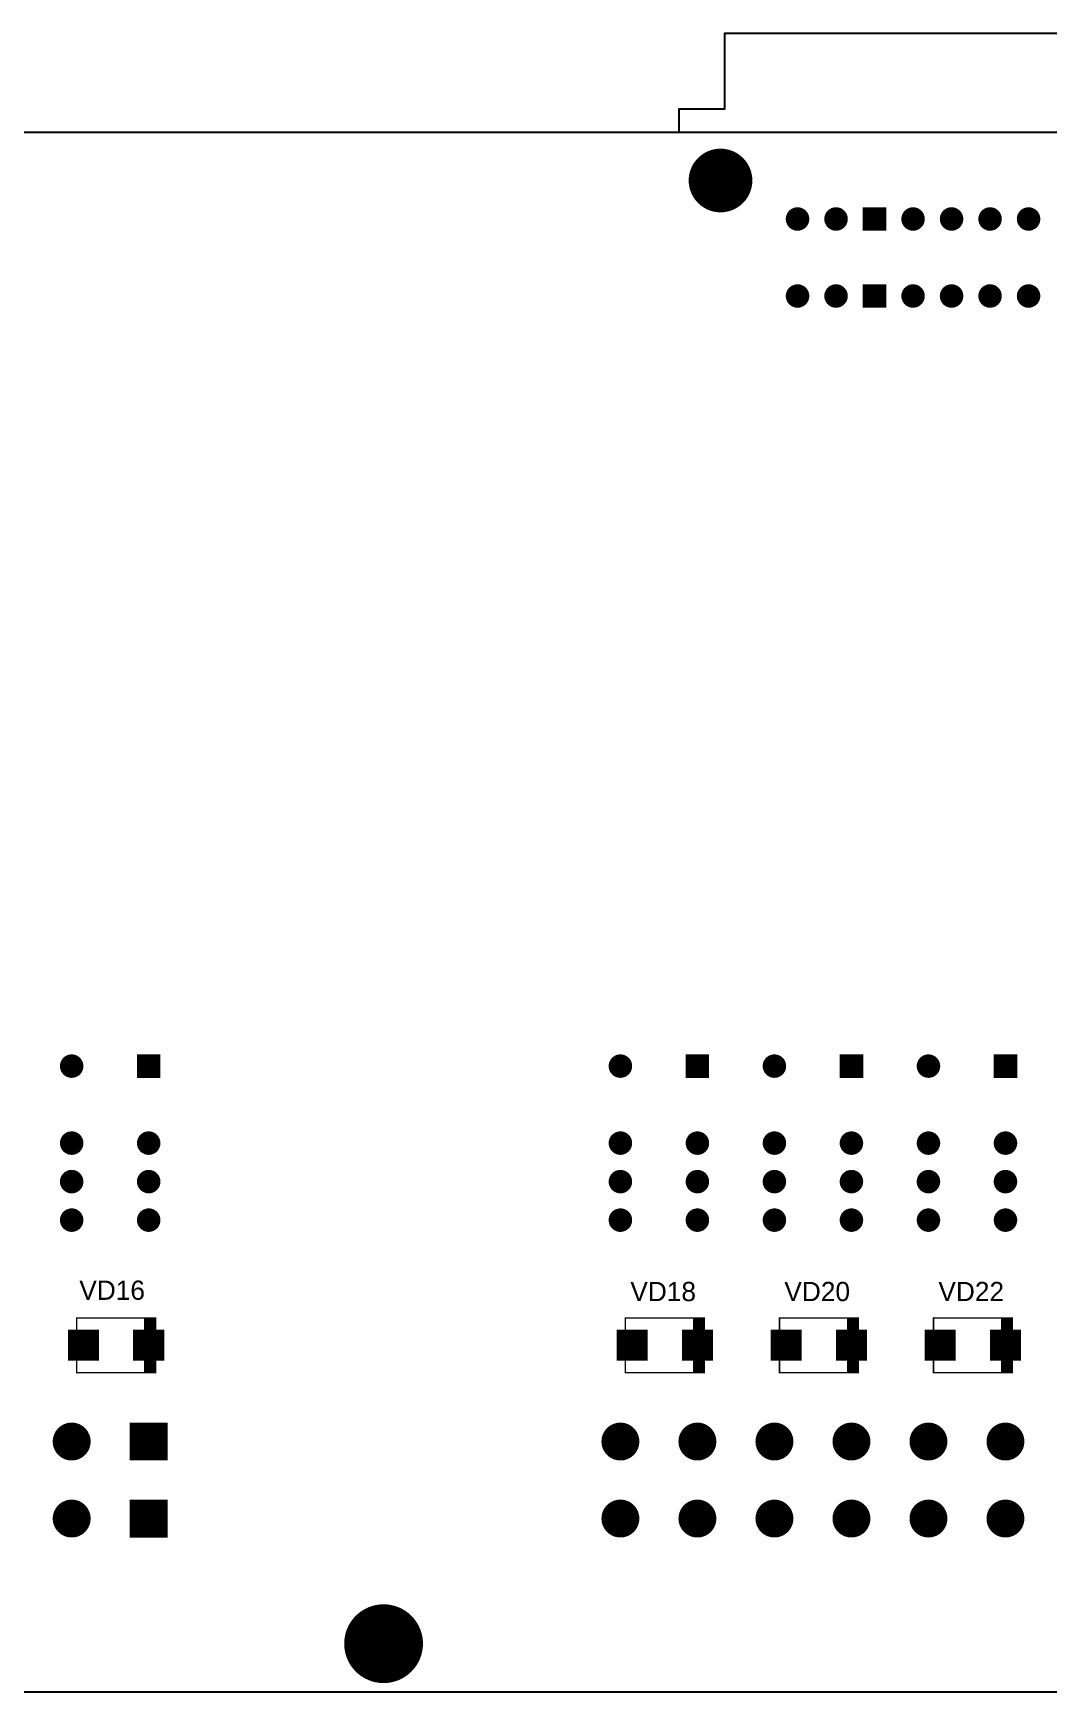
# Model space of a CAD drawing. Extents: x 51 to 816, y 111 to 274.
# Drawn here: x 641.7 to 725.4, y 124.5 to 261.3 of the extents above; entities that cross this region are included whole.
import ezdxf
from ezdxf.enums import TextEntityAlignment as Align

# ---------------------------------------------------------------- set-up
doc = ezdxf.new("R2010")
doc.units = 0
doc.header["$MEASUREMENT"] = 0
doc.layers.add('BOT_SILK', color=7, linetype='Continuous')
doc.layers.add('TOP', color=7, linetype='Continuous')

msp = doc.modelspace()

# ---------------------------------------------------------------- linework, layer by layer
at = {"layer": 'BOT_SILK'}
msp.add_lwpolyline([(816.35, 253.0715), (525.2025, 253.0715), (525.2025, 124.484), (816.35, 124.484)], close=True, dxfattribs=at)
at = {"layer": 'BOT_SILK', "const_width": 0.25}
for points in [[(700.8988, 249.1028, -1), (695.8988, 249.1028, -1)], [(705.5925, 245.9278, -1), (703.905, 245.9278, -1)], [(708.7675, 245.9278, -1), (707.08, 245.9278, -1)], [(715.1175, 245.9278, -1), (713.43, 245.9278, -1)], [(718.2925, 245.9278, -1), (716.605, 245.9278, -1)], [(721.4675, 245.9278, -1), (719.78, 245.9278, -1)], [(724.6425, 245.9278, -1), (722.955, 245.9278, -1)], [(705.5925, 239.5778, -1), (703.905, 239.5778, -1)], [(708.7675, 239.5778, -1), (707.08, 239.5778, -1)], [(715.1175, 239.5778, -1), (713.43, 239.5778, -1)], [(718.2925, 239.5778, -1), (716.605, 239.5778, -1)], [(721.4675, 239.5778, -1), (719.78, 239.5778, -1)], [(724.6425, 239.5778, -1), (722.955, 239.5778, -1)], [(645.7438, 176.0778, -1), (644.0563, 176.0778, -1)], [(690.9875, 176.0778, -1), (689.3, 176.0778, -1)], [(703.6875, 176.0778, -1), (702, 176.0778, -1)], [(716.3875, 176.0778, -1), (714.7, 176.0778, -1)], [(645.7438, 169.7278, -1), (644.0563, 169.7278, -1)], [(652.0938, 169.7278, -1), (650.4063, 169.7278, -1)], [(690.9875, 169.7278, -1), (689.3, 169.7278, -1)], [(697.3375, 169.7278, -1), (695.65, 169.7278, -1)], [(703.6875, 169.7278, -1), (702, 169.7278, -1)], [(710.0375, 169.7278, -1), (708.35, 169.7278, -1)], [(716.3875, 169.7278, -1), (714.7, 169.7278, -1)], [(722.7375, 169.7278, -1), (721.05, 169.7278, -1)], [(645.7438, 166.5528, -1), (644.0563, 166.5528, -1)], [(652.0938, 166.5528, -1), (650.4063, 166.5528, -1)], [(690.9875, 166.5528, -1), (689.3, 166.5528, -1)], [(697.3375, 166.5528, -1), (695.65, 166.5528, -1)], [(703.6875, 166.5528, -1), (702, 166.5528, -1)], [(710.0375, 166.5528, -1), (708.35, 166.5528, -1)], [(716.3875, 166.5528, -1), (714.7, 166.5528, -1)], [(722.7375, 166.5528, -1), (721.05, 166.5528, -1)], [(645.7438, 163.3778, -1), (644.0563, 163.3778, -1)], [(652.0938, 163.3778, -1), (650.4063, 163.3778, -1)], [(690.9875, 163.3778, -1), (689.3, 163.3778, -1)], [(697.3375, 163.3778, -1), (695.65, 163.3778, -1)], [(703.6875, 163.3778, -1), (702, 163.3778, -1)], [(710.0375, 163.3778, -1), (708.35, 163.3778, -1)], [(716.3875, 163.3778, -1), (714.7, 163.3778, -1)], [(722.7375, 163.3778, -1), (721.05, 163.3778, -1)], [(646.3375, 145.1215, -1), (643.4625, 145.1215, -1)], [(691.5813, 145.1215, -1), (688.7063, 145.1215, -1)], [(697.9313, 145.1215, -1), (695.0563, 145.1215, -1)], [(704.2813, 145.1215, -1), (701.4063, 145.1215, -1)], [(710.6313, 145.1215, -1), (707.7563, 145.1215, -1)], [(716.9813, 145.1215, -1), (714.1063, 145.1215, -1)], [(723.3313, 145.1215, -1), (720.4563, 145.1215, -1)], [(646.3375, 138.7715, -1), (643.4625, 138.7715, -1)], [(691.5813, 138.7715, -1), (688.7063, 138.7715, -1)], [(697.9313, 138.7715, -1), (695.0563, 138.7715, -1)], [(704.2813, 138.7715, -1), (701.4063, 138.7715, -1)], [(710.6313, 138.7715, -1), (707.7563, 138.7715, -1)], [(716.9813, 138.7715, -1), (714.1063, 138.7715, -1)], [(723.3313, 138.7715, -1), (720.4563, 138.7715, -1)], [(673.7425, 128.4528, -1), (667.4925, 128.4528, -1)]]:
    msp.add_lwpolyline(points, format="xyb", close=True, dxfattribs=at)
at = {"layer": 'BOT_SILK'}
for points, const_width in [([(697.9438, 251.5603), (697.9438, 246.6453)], 0.25), ([(698.1938, 251.594), (698.1938, 246.6115)], 0.25), ([(698.4438, 251.6015), (698.4438, 246.604)], 0.25), ([(698.6938, 251.5853), (698.6938, 246.6203)], 0.25), ([(698.9438, 251.5415), (698.9438, 246.664)], 0.25), ([(696.1938, 250.2803), (696.1938, 247.9253)], 0.25), ([(696.4438, 250.6603), (696.4438, 247.5453)], 0.25), ([(696.6938, 250.9303), (696.6938, 247.2753)], 0.25), ([(696.9438, 251.1353), (696.9438, 247.0703)], 0.25), ([(697.1938, 251.2928), (697.1938, 246.9128)], 0.25), ([(697.4438, 251.4128), (697.4438, 246.7928)], 0.25), ([(697.6938, 251.5003), (697.6938, 246.7053)], 0.25), ([(699.1938, 251.4728), (699.1938, 246.7328)], 0.25), ([(699.4438, 251.3728), (699.4438, 246.8328)], 0.25), ([(699.6938, 251.2403), (699.6938, 246.9653)], 0.25), ([(699.9438, 251.0678), (699.9438, 247.1378)], 0.25), ([(700.1938, 250.8428), (700.1938, 247.3628)], 0.25), ([(700.4438, 250.5403), (700.4438, 247.6653)], 0.25), ([(695.9438, 249.574), (695.9438, 248.6315)], 0.25), ([(700.6938, 250.094), (700.6938, 248.1115)], 0.25), ([(703.9438, 246.1803), (703.9438, 245.6753)], 0.25), ([(704.1938, 246.5628), (704.1938, 245.2928)], 0.25), ([(704.4438, 246.714), (704.4438, 245.1415)], 0.25), ([(704.6938, 246.769), (704.6938, 245.0865)], 0.25), ([(704.9438, 246.7478), (704.9438, 245.1078)], 0.25), ([(705.1938, 246.644), (705.1938, 245.2115)], 0.25), ([(705.4438, 246.4053), (705.4438, 245.4503)], 0.25), ([(707.1938, 246.3503), (707.1938, 245.5053)], 0.25), ([(707.4438, 246.6215), (707.4438, 245.234)], 0.25), ([(707.6938, 246.739), (707.6938, 245.1165)], 0.25), ([(707.9438, 246.7703), (707.9438, 245.0853)], 0.25), ([(708.1938, 246.7265), (708.1938, 245.129)], 0.25), ([(708.4438, 246.5915), (708.4438, 245.264)], 0.25), ([(708.6938, 246.2715), (708.6938, 245.584)], 0.25), ([(710.4438, 246.7715), (710.4438, 245.084)], 0.25), ([(710.6938, 246.7715), (710.6938, 245.084)], 0.25), ([(710.9438, 246.7715), (710.9438, 245.084)], 0.25), ([(711.1938, 246.7715), (711.1938, 245.084)], 0.25), ([(711.4438, 246.7715), (711.4438, 245.084)], 0.25), ([(711.6938, 246.7715), (711.6938, 245.084)], 0.25), ([(713.4438, 246.079), (713.4438, 245.7765)], 0.25), ([(713.6938, 246.5403), (713.6938, 245.3153)], 0.25), ([(713.9438, 246.704), (713.9438, 245.1515)], 0.25), ([(714.1938, 246.7665), (714.1938, 245.089)], 0.25), ([(714.4438, 246.754), (714.4438, 245.1015)], 0.25), ([(714.6938, 246.659), (714.6938, 245.1965)], 0.25), ([(714.9438, 246.4403), (714.9438, 245.4153)], 0.25), ([(716.6938, 246.304), (716.6938, 245.5515)], 0.25), ([(716.9438, 246.6028), (716.9438, 245.2528)], 0.25), ([(717.1938, 246.7315), (717.1938, 245.124)], 0.25), ([(717.4438, 246.7703), (717.4438, 245.0853)], 0.25), ([(717.6938, 246.734), (717.6938, 245.1215)], 0.25), ([(717.9438, 246.6103), (717.9438, 245.2453)], 0.25), ([(718.1938, 246.3228), (718.1938, 245.5328)], 0.25), ([(719.9438, 246.4265), (719.9438, 245.429)], 0.25), ([(720.1938, 246.6528), (720.1938, 245.2028)], 0.25), ([(720.4438, 246.7515), (720.4438, 245.104)], 0.25), ([(720.6938, 246.7678), (720.6938, 245.0878)], 0.25), ([(720.9438, 246.7078), (720.9438, 245.1478)], 0.25), ([(721.1938, 246.549), (721.1938, 245.3065)], 0.25), ([(721.4438, 246.1265), (721.4438, 245.729)], 0.25), ([(723.1938, 246.5153), (723.1938, 245.3403)], 0.25), ([(723.4438, 246.6928), (723.4438, 245.1628)], 0.25), ([(723.6938, 246.764), (723.6938, 245.0915)], 0.25), ([(723.9438, 246.7578), (723.9438, 245.0978)], 0.25), ([(724.1938, 246.6728), (724.1938, 245.1828)], 0.25), ([(724.4438, 246.4715), (724.4438, 245.384)], 0.25), ([(703.9438, 239.8303), (703.9438, 239.3253)], 0.25), ([(704.1938, 240.2128), (704.1938, 238.9428)], 0.25), ([(704.4438, 240.364), (704.4438, 238.7915)], 0.25), ([(704.6938, 240.419), (704.6938, 238.7365)], 0.25), ([(704.9438, 240.3978), (704.9438, 238.7578)], 0.25), ([(705.1938, 240.294), (705.1938, 238.8615)], 0.25), ([(705.4438, 240.0553), (705.4438, 239.1003)], 0.25), ([(707.1938, 240.0003), (707.1938, 239.1553)], 0.25), ([(707.4438, 240.2715), (707.4438, 238.884)], 0.25), ([(707.6938, 240.389), (707.6938, 238.7665)], 0.25), ([(707.9438, 240.4203), (707.9438, 238.7353)], 0.25), ([(708.1938, 240.3765), (708.1938, 238.779)], 0.25), ([(708.4438, 240.2415), (708.4438, 238.914)], 0.25), ([(708.6938, 239.9215), (708.6938, 239.234)], 0.25), ([(710.4438, 240.4215), (710.4438, 238.734)], 0.25), ([(710.6938, 240.4215), (710.6938, 238.734)], 0.25), ([(710.9438, 240.4215), (710.9438, 238.734)], 0.25), ([(711.1938, 240.4215), (711.1938, 238.734)], 0.25), ([(711.4438, 240.4215), (711.4438, 238.734)], 0.25), ([(711.6938, 240.4215), (711.6938, 238.734)], 0.25), ([(713.4438, 239.729), (713.4438, 239.4265)], 0.25), ([(713.6938, 240.1903), (713.6938, 238.9653)], 0.25), ([(713.9438, 240.354), (713.9438, 238.8015)], 0.25), ([(714.1938, 240.4165), (714.1938, 238.739)], 0.25), ([(714.4438, 240.404), (714.4438, 238.7515)], 0.25), ([(714.6938, 240.309), (714.6938, 238.8465)], 0.25), ([(714.9438, 240.0903), (714.9438, 239.0653)], 0.25), ([(716.6938, 239.954), (716.6938, 239.2015)], 0.25), ([(716.9438, 240.2528), (716.9438, 238.9028)], 0.25), ([(717.1938, 240.3815), (717.1938, 238.774)], 0.25), ([(717.4438, 240.4203), (717.4438, 238.7353)], 0.25), ([(717.6938, 240.384), (717.6938, 238.7715)], 0.25), ([(717.9438, 240.2603), (717.9438, 238.8953)], 0.25), ([(718.1938, 239.9728), (718.1938, 239.1828)], 0.25), ([(719.9438, 240.0765), (719.9438, 239.079)], 0.25), ([(720.1938, 240.3028), (720.1938, 238.8528)], 0.25), ([(720.4438, 240.4015), (720.4438, 238.754)], 0.25), ([(720.6938, 240.4178), (720.6938, 238.7378)], 0.25), ([(720.9438, 240.3578), (720.9438, 238.7978)], 0.25), ([(721.1938, 240.199), (721.1938, 238.9565)], 0.25), ([(721.4438, 239.7765), (721.4438, 239.379)], 0.25), ([(723.1938, 240.1653), (723.1938, 238.9903)], 0.25), ([(723.4438, 240.3428), (723.4438, 238.8128)], 0.25), ([(723.6938, 240.414), (723.6938, 238.7415)], 0.25), ([(723.9438, 240.4078), (723.9438, 238.7478)], 0.25), ([(724.1938, 240.3228), (724.1938, 238.8328)], 0.25), ([(724.4438, 240.1215), (724.4438, 239.034)], 0.25), ([(644.1938, 176.539), (644.1938, 175.6165)], 0.25), ([(644.4438, 176.7865), (644.4438, 175.369)], 0.25), ([(644.6938, 176.8953), (644.6938, 175.2603)], 0.25), ([(644.9438, 176.9203), (644.9438, 175.2353)], 0.25), ([(645.1938, 176.8678), (645.1938, 175.2878)], 0.25), ([(645.4438, 176.7228), (645.4438, 175.4328)], 0.25), ([(645.6938, 176.3628), (645.6938, 175.7928)], 0.25), ([(650.4438, 176.9215), (650.4438, 175.234)], 0.25), ([(650.6938, 176.9215), (650.6938, 175.234)], 0.25), ([(650.9438, 176.9215), (650.9438, 175.234)], 0.25), ([(651.1938, 176.9215), (651.1938, 175.234)], 0.25), ([(651.4438, 176.9215), (651.4438, 175.234)], 0.25), ([(651.6938, 176.9215), (651.6938, 175.234)], 0.25), ([(651.9438, 176.9215), (651.9438, 175.234)], 0.25), ([(689.4438, 176.5478), (689.4438, 175.6078)], 0.25), ([(689.6938, 176.7903), (689.6938, 175.3653)], 0.25), ([(689.9438, 176.8965), (689.9438, 175.259)], 0.25), ([(690.1938, 176.919), (690.1938, 175.2365)], 0.25), ([(690.4438, 176.8653), (690.4438, 175.2903)], 0.25), ([(690.6938, 176.7165), (690.6938, 175.439)], 0.25), ([(690.9438, 176.3453), (690.9438, 175.8103)], 0.25), ([(695.6938, 176.9215), (695.6938, 175.234)], 0.25), ([(695.9438, 176.9215), (695.9438, 175.234)], 0.25), ([(696.1938, 176.9215), (696.1938, 175.234)], 0.25), ([(696.4438, 176.9215), (696.4438, 175.234)], 0.25), ([(696.6938, 176.9215), (696.6938, 175.234)], 0.25), ([(696.9438, 176.9215), (696.9438, 175.234)], 0.25), ([(697.1938, 176.9215), (697.1938, 175.234)], 0.25), ([(702.1938, 176.6153), (702.1938, 175.5403)], 0.25), ([(702.4438, 176.8203), (702.4438, 175.3353)], 0.25), ([(702.6938, 176.9078), (702.6938, 175.2478)], 0.25), ([(702.9438, 176.9153), (702.9438, 175.2403)], 0.25), ([(703.1938, 176.8453), (703.1938, 175.3103)], 0.25), ([(703.4438, 176.6703), (703.4438, 175.4853)], 0.25), ([(708.4438, 176.9215), (708.4438, 175.234)], 0.25), ([(708.6938, 176.9215), (708.6938, 175.234)], 0.25), ([(708.9438, 176.9215), (708.9438, 175.234)], 0.25), ([(709.1938, 176.9215), (709.1938, 175.234)], 0.25), ([(709.4438, 176.9215), (709.4438, 175.234)], 0.25), ([(709.6938, 176.9215), (709.6938, 175.234)], 0.25), ([(709.9438, 176.9215), (709.9438, 175.234)], 0.25), ([(714.9438, 176.6703), (714.9438, 175.4853)], 0.25), ([(715.1938, 176.8453), (715.1938, 175.3103)], 0.25), ([(715.4438, 176.9153), (715.4438, 175.2403)], 0.25), ([(715.6938, 176.9078), (715.6938, 175.2478)], 0.25), ([(715.9438, 176.8203), (715.9438, 175.3353)], 0.25), ([(716.1938, 176.6153), (716.1938, 175.5403)], 0.25), ([(721.1938, 176.9215), (721.1938, 175.234)], 0.25), ([(721.4438, 176.9215), (721.4438, 175.234)], 0.25), ([(721.6938, 176.9215), (721.6938, 175.234)], 0.25), ([(721.9438, 176.9215), (721.9438, 175.234)], 0.25), ([(722.1938, 176.9215), (722.1938, 175.234)], 0.25), ([(722.4438, 176.9215), (722.4438, 175.234)], 0.25), ([(722.6938, 176.9215), (722.6938, 175.234)], 0.25), ([(644.1938, 170.189), (644.1938, 169.2665)], 0.25), ([(644.4438, 170.4365), (644.4438, 169.019)], 0.25), ([(644.6938, 170.5453), (644.6938, 168.9103)], 0.25), ([(644.9438, 170.5703), (644.9438, 168.8853)], 0.25), ([(645.1938, 170.5178), (645.1938, 168.9378)], 0.25), ([(645.4438, 170.3728), (645.4438, 169.0828)], 0.25), ([(645.6938, 170.0128), (645.6938, 169.4428)], 0.25), ([(650.4438, 169.9753), (650.4438, 169.4803)], 0.25), ([(650.6938, 170.3615), (650.6938, 169.094)], 0.25), ([(650.9438, 170.5128), (650.9438, 168.9428)], 0.25), ([(651.1938, 170.569), (651.1938, 168.8865)], 0.25), ([(651.4438, 170.5478), (651.4438, 168.9078)], 0.25), ([(651.6938, 170.4453), (651.6938, 169.0103)], 0.25), ([(651.9438, 170.2078), (651.9438, 169.2478)], 0.25), ([(689.4438, 170.1978), (689.4438, 169.2578)], 0.25), ([(689.6938, 170.4403), (689.6938, 169.0153)], 0.25), ([(689.9438, 170.5465), (689.9438, 168.909)], 0.25), ([(690.1938, 170.569), (690.1938, 168.8865)], 0.25), ([(690.4438, 170.5153), (690.4438, 168.9403)], 0.25), ([(690.6938, 170.3665), (690.6938, 169.089)], 0.25), ([(690.9438, 169.9953), (690.9438, 169.4603)], 0.25), ([(695.6938, 169.9953), (695.6938, 169.4603)], 0.25), ([(695.9438, 170.3665), (695.9438, 169.089)], 0.25), ([(696.1938, 170.5153), (696.1938, 168.9403)], 0.25), ([(696.4438, 170.569), (696.4438, 168.8865)], 0.25), ([(696.6938, 170.5465), (696.6938, 168.909)], 0.25), ([(696.9438, 170.4403), (696.9438, 169.0153)], 0.25), ([(697.1938, 170.1978), (697.1938, 169.2578)], 0.25), ([(702.1938, 170.2653), (702.1938, 169.1903)], 0.25), ([(702.4438, 170.4703), (702.4438, 168.9853)], 0.25), ([(702.6938, 170.5578), (702.6938, 168.8978)], 0.25), ([(702.9438, 170.5653), (702.9438, 168.8903)], 0.25), ([(703.1938, 170.4953), (703.1938, 168.9603)], 0.25), ([(703.4438, 170.3203), (703.4438, 169.1353)], 0.25), ([(708.4438, 170.114), (708.4438, 169.3415)], 0.25), ([(708.6938, 170.4065), (708.6938, 169.049)], 0.25), ([(708.9438, 170.5328), (708.9438, 168.9228)], 0.25), ([(709.1938, 170.5715), (709.1938, 168.884)], 0.25), ([(709.4438, 170.5328), (709.4438, 168.9228)], 0.25), ([(709.6938, 170.4065), (709.6938, 169.049)], 0.25), ([(709.9438, 170.114), (709.9438, 169.3415)], 0.25), ([(714.9438, 170.3203), (714.9438, 169.1353)], 0.25), ([(715.1938, 170.4953), (715.1938, 168.9603)], 0.25), ([(715.4438, 170.5653), (715.4438, 168.8903)], 0.25), ([(715.6938, 170.5578), (715.6938, 168.8978)], 0.25), ([(715.9438, 170.4703), (715.9438, 168.9853)], 0.25), ([(716.1938, 170.2653), (716.1938, 169.1903)], 0.25), ([(721.1938, 170.1978), (721.1938, 169.2578)], 0.25), ([(721.4438, 170.4403), (721.4438, 169.0153)], 0.25), ([(721.6938, 170.5465), (721.6938, 168.909)], 0.25), ([(721.9438, 170.569), (721.9438, 168.8865)], 0.25), ([(722.1938, 170.5153), (722.1938, 168.9403)], 0.25), ([(722.4438, 170.3665), (722.4438, 169.089)], 0.25), ([(722.6938, 169.9953), (722.6938, 169.4603)], 0.25), ([(644.1938, 167.014), (644.1938, 166.0915)], 0.25), ([(644.4438, 167.2615), (644.4438, 165.844)], 0.25), ([(644.6938, 167.3703), (644.6938, 165.7353)], 0.25), ([(644.9438, 167.3953), (644.9438, 165.7103)], 0.25), ([(645.1938, 167.3428), (645.1938, 165.7628)], 0.25), ([(645.4438, 167.1978), (645.4438, 165.9078)], 0.25), ([(645.6938, 166.8378), (645.6938, 166.2678)], 0.25), ([(650.4438, 166.8003), (650.4438, 166.3053)], 0.25), ([(650.6938, 167.1865), (650.6938, 165.919)], 0.25), ([(650.9438, 167.3378), (650.9438, 165.7678)], 0.25), ([(651.1938, 167.394), (651.1938, 165.7115)], 0.25), ([(651.4438, 167.3728), (651.4438, 165.7328)], 0.25), ([(651.6938, 167.2703), (651.6938, 165.8353)], 0.25), ([(651.9438, 167.0328), (651.9438, 166.0728)], 0.25), ([(689.4438, 167.0228), (689.4438, 166.0828)], 0.25), ([(689.6938, 167.2653), (689.6938, 165.8403)], 0.25), ([(689.9438, 167.3715), (689.9438, 165.734)], 0.25), ([(690.1938, 167.394), (690.1938, 165.7115)], 0.25), ([(690.4438, 167.3403), (690.4438, 165.7653)], 0.25), ([(690.6938, 167.1915), (690.6938, 165.914)], 0.25), ([(690.9438, 166.8203), (690.9438, 166.2853)], 0.25), ([(695.6938, 166.8203), (695.6938, 166.2853)], 0.25), ([(695.9438, 167.1915), (695.9438, 165.914)], 0.25), ([(696.1938, 167.3403), (696.1938, 165.7653)], 0.25), ([(696.4438, 167.394), (696.4438, 165.7115)], 0.25), ([(696.6938, 167.3715), (696.6938, 165.734)], 0.25), ([(696.9438, 167.2653), (696.9438, 165.8403)], 0.25), ([(697.1938, 167.0228), (697.1938, 166.0828)], 0.25), ([(702.1938, 167.0903), (702.1938, 166.0153)], 0.25), ([(702.4438, 167.2953), (702.4438, 165.8103)], 0.25), ([(702.6938, 167.3828), (702.6938, 165.7228)], 0.25), ([(702.9438, 167.3903), (702.9438, 165.7153)], 0.25), ([(703.1938, 167.3203), (703.1938, 165.7853)], 0.25), ([(703.4438, 167.1453), (703.4438, 165.9603)], 0.25), ([(708.4438, 166.939), (708.4438, 166.1665)], 0.25), ([(708.6938, 167.2315), (708.6938, 165.874)], 0.25), ([(708.9438, 167.3578), (708.9438, 165.7478)], 0.25), ([(709.1938, 167.3965), (709.1938, 165.709)], 0.25), ([(709.4438, 167.3578), (709.4438, 165.7478)], 0.25), ([(709.6938, 167.2315), (709.6938, 165.874)], 0.25), ([(709.9438, 166.939), (709.9438, 166.1665)], 0.25), ([(714.9438, 167.1453), (714.9438, 165.9603)], 0.25), ([(715.1938, 167.3203), (715.1938, 165.7853)], 0.25), ([(715.4438, 167.3903), (715.4438, 165.7153)], 0.25), ([(715.6938, 167.3828), (715.6938, 165.7228)], 0.25), ([(715.9438, 167.2953), (715.9438, 165.8103)], 0.25), ([(716.1938, 167.0903), (716.1938, 166.0153)], 0.25), ([(721.1938, 167.0228), (721.1938, 166.0828)], 0.25), ([(721.4438, 167.2653), (721.4438, 165.8403)], 0.25), ([(721.6938, 167.3715), (721.6938, 165.734)], 0.25), ([(721.9438, 167.394), (721.9438, 165.7115)], 0.25), ([(722.1938, 167.3403), (722.1938, 165.7653)], 0.25), ([(722.4438, 167.1915), (722.4438, 165.914)], 0.25), ([(722.6938, 166.8203), (722.6938, 166.2853)], 0.25), ([(644.4438, 164.0865), (644.4438, 162.669)], 0.25), ([(644.6938, 164.1953), (644.6938, 162.5603)], 0.25), ([(644.9438, 164.2203), (644.9438, 162.5353)], 0.25), ([(645.1938, 164.1678), (645.1938, 162.5878)], 0.25), ([(645.4438, 164.0228), (645.4438, 162.7328)], 0.25), ([(650.6938, 164.0115), (650.6938, 162.744)], 0.25), ([(650.9438, 164.1628), (650.9438, 162.5928)], 0.25), ([(651.1938, 164.219), (651.1938, 162.5365)], 0.25), ([(651.4438, 164.1978), (651.4438, 162.5578)], 0.25), ([(651.6938, 164.0953), (651.6938, 162.6603)], 0.25), ([(689.6938, 164.0903), (689.6938, 162.6653)], 0.25), ([(689.9438, 164.1965), (689.9438, 162.559)], 0.25), ([(690.1938, 164.219), (690.1938, 162.5365)], 0.25), ([(690.4438, 164.1653), (690.4438, 162.5903)], 0.25), ([(690.6938, 164.0165), (690.6938, 162.739)], 0.25), ([(695.9438, 164.0165), (695.9438, 162.739)], 0.25), ([(696.1938, 164.1653), (696.1938, 162.5903)], 0.25), ([(696.4438, 164.219), (696.4438, 162.5365)], 0.25), ([(696.6938, 164.1965), (696.6938, 162.559)], 0.25), ([(696.9438, 164.0903), (696.9438, 162.6653)], 0.25), ([(702.4438, 164.1203), (702.4438, 162.6353)], 0.25), ([(702.6938, 164.2078), (702.6938, 162.5478)], 0.25), ([(702.9438, 164.2153), (702.9438, 162.5403)], 0.25), ([(703.1938, 164.1453), (703.1938, 162.6103)], 0.25), ([(708.6938, 164.0565), (708.6938, 162.699)], 0.25), ([(708.9438, 164.1828), (708.9438, 162.5728)], 0.25), ([(709.1938, 164.2215), (709.1938, 162.534)], 0.25), ([(709.4438, 164.1828), (709.4438, 162.5728)], 0.25), ([(709.6938, 164.0565), (709.6938, 162.699)], 0.25), ([(715.1938, 164.1453), (715.1938, 162.6103)], 0.25), ([(715.4438, 164.2153), (715.4438, 162.5403)], 0.25), ([(715.6938, 164.2078), (715.6938, 162.5478)], 0.25), ([(715.9438, 164.1203), (715.9438, 162.6353)], 0.25), ([(721.4438, 164.0903), (721.4438, 162.6653)], 0.25), ([(721.6938, 164.1965), (721.6938, 162.559)], 0.25), ([(721.9438, 164.219), (721.9438, 162.5365)], 0.25), ([(722.1938, 164.1653), (722.1938, 162.5903)], 0.25), ([(722.4438, 164.0165), (722.4438, 162.739)], 0.25), ([(644.1938, 163.839), (644.1938, 162.9165)], 0.25), ([(645.6938, 163.6628), (645.6938, 163.0928)], 0.25), ([(650.4438, 163.6253), (650.4438, 163.1303)], 0.25), ([(651.9438, 163.8578), (651.9438, 162.8978)], 0.25), ([(689.4438, 163.8478), (689.4438, 162.9078)], 0.25), ([(690.9438, 163.6453), (690.9438, 163.1103)], 0.25), ([(695.6938, 163.6453), (695.6938, 163.1103)], 0.25), ([(697.1938, 163.8478), (697.1938, 162.9078)], 0.25), ([(702.1938, 163.9153), (702.1938, 162.8403)], 0.25), ([(703.4438, 163.9703), (703.4438, 162.7853)], 0.25), ([(708.4438, 163.764), (708.4438, 162.9915)], 0.25), ([(709.9438, 163.764), (709.9438, 162.9915)], 0.25), ([(714.9438, 163.9703), (714.9438, 162.7853)], 0.25), ([(716.1938, 163.9153), (716.1938, 162.8403)], 0.25), ([(721.1938, 163.8478), (721.1938, 162.9078)], 0.25), ([(722.6938, 163.6453), (722.6938, 163.1103)], 0.25), ([(650.9375, 155.3115), (650.9375, 150.8065)], 0.125), ([(651.0625, 155.3115), (651.0625, 150.8065)], 0.125), ([(651.1875, 155.3115), (651.1875, 150.8065)], 0.125), ([(651.3125, 155.3115), (651.3125, 150.8065)], 0.125), ([(651.4375, 155.3115), (651.4375, 150.8065)], 0.125), ([(651.5625, 155.3115), (651.5625, 150.8065)], 0.125), ([(651.6875, 155.3115), (651.6875, 150.8065)], 0.125), ([(696.1813, 155.3115), (696.1813, 150.8065)], 0.125), ([(696.3063, 155.3115), (696.3063, 150.8065)], 0.125), ([(696.4313, 155.3115), (696.4313, 150.8065)], 0.125), ([(696.5563, 155.3115), (696.5563, 150.8065)], 0.125), ([(696.6813, 155.3115), (696.6813, 150.8065)], 0.125), ([(696.8063, 155.3115), (696.8063, 150.8065)], 0.125), ([(696.9313, 155.3115), (696.9313, 150.8065)], 0.125), ([(708.8813, 155.3115), (708.8813, 150.8065)], 0.125), ([(709.0063, 155.3115), (709.0063, 150.8065)], 0.125), ([(709.1313, 155.3115), (709.1313, 150.8065)], 0.125), ([(709.2563, 155.3115), (709.2563, 150.8065)], 0.125), ([(709.3813, 155.3115), (709.3813, 150.8065)], 0.125), ([(709.5063, 155.3115), (709.5063, 150.8065)], 0.125), ([(709.6313, 155.3115), (709.6313, 150.8065)], 0.125), ([(721.5813, 155.3115), (721.5813, 150.8065)], 0.125), ([(721.7063, 155.3115), (721.7063, 150.8065)], 0.125), ([(721.8313, 155.3115), (721.8313, 150.8065)], 0.125), ([(721.9563, 155.3115), (721.9563, 150.8065)], 0.125), ([(722.0813, 155.3115), (722.0813, 150.8065)], 0.125), ([(722.2063, 155.3115), (722.2063, 150.8065)], 0.125), ([(722.3313, 155.3115), (722.3313, 150.8065)], 0.125), ([(644.9438, 154.2153), (644.9438, 151.9028)], 0.25), ([(645.1938, 154.2153), (645.1938, 151.9028)], 0.25), ([(645.4438, 154.2153), (645.4438, 151.9028)], 0.25), ([(645.6938, 154.2153), (645.6938, 151.9028)], 0.25), ([(645.9438, 154.2153), (645.9438, 151.9028)], 0.25), ([(646.1938, 154.2153), (646.1938, 151.9028)], 0.25), ([(646.4438, 154.2153), (646.4438, 151.9028)], 0.25), ([(646.6938, 154.2153), (646.6938, 151.9028)], 0.25), ([(646.9438, 154.2153), (646.9438, 151.9028)], 0.25), ([(650.1938, 154.2153), (650.1938, 151.9028)], 0.25), ([(650.4438, 154.2153), (650.4438, 151.9028)], 0.25), ([(650.6938, 154.2153), (650.6938, 151.9028)], 0.25), ([(650.9438, 154.2153), (650.9438, 151.9028)], 0.25), ([(651.1938, 154.2153), (651.1938, 151.9028)], 0.25), ([(651.4438, 154.2153), (651.4438, 151.9028)], 0.25), ([(651.6938, 154.2153), (651.6938, 151.9028)], 0.25), ([(651.9438, 154.2153), (651.9438, 151.9028)], 0.25), ([(652.1938, 154.2153), (652.1938, 151.9028)], 0.25), ([(690.1938, 154.2153), (690.1938, 151.9028)], 0.25), ([(690.4438, 154.2153), (690.4438, 151.9028)], 0.25), ([(690.6938, 154.2153), (690.6938, 151.9028)], 0.25), ([(690.9438, 154.2153), (690.9438, 151.9028)], 0.25), ([(691.1938, 154.2153), (691.1938, 151.9028)], 0.25), ([(691.4438, 154.2153), (691.4438, 151.9028)], 0.25), ([(691.6938, 154.2153), (691.6938, 151.9028)], 0.25), ([(691.9438, 154.2153), (691.9438, 151.9028)], 0.25), ([(692.1938, 154.2153), (692.1938, 151.9028)], 0.25), ([(695.4438, 154.2153), (695.4438, 151.9028)], 0.25), ([(695.6938, 154.2153), (695.6938, 151.9028)], 0.25), ([(695.9438, 154.2153), (695.9438, 151.9028)], 0.25), ([(696.1938, 154.2153), (696.1938, 151.9028)], 0.25), ([(696.4438, 154.2153), (696.4438, 151.9028)], 0.25), ([(696.6938, 154.2153), (696.6938, 151.9028)], 0.25), ([(696.9438, 154.2153), (696.9438, 151.9028)], 0.25), ([(697.1938, 154.2153), (697.1938, 151.9028)], 0.25), ([(697.4438, 154.2153), (697.4438, 151.9028)], 0.25), ([(702.6938, 154.2153), (702.6938, 151.9028)], 0.25), ([(702.9438, 154.2153), (702.9438, 151.9028)], 0.25), ([(703.1938, 154.2153), (703.1938, 151.9028)], 0.25), ([(703.4438, 154.2153), (703.4438, 151.9028)], 0.25), ([(703.6938, 154.2153), (703.6938, 151.9028)], 0.25), ([(703.9438, 154.2153), (703.9438, 151.9028)], 0.25), ([(704.1938, 154.2153), (704.1938, 151.9028)], 0.25), ([(704.4438, 154.2153), (704.4438, 151.9028)], 0.25), ([(704.6938, 154.2153), (704.6938, 151.9028)], 0.25), ([(704.9438, 154.2153), (704.9438, 151.9028)], 0.25), ([(708.1938, 154.2153), (708.1938, 151.9028)], 0.25), ([(708.4438, 154.2153), (708.4438, 151.9028)], 0.25), ([(708.6938, 154.2153), (708.6938, 151.9028)], 0.25), ([(708.9438, 154.2153), (708.9438, 151.9028)], 0.25), ([(709.1938, 154.2153), (709.1938, 151.9028)], 0.25), ([(709.4438, 154.2153), (709.4438, 151.9028)], 0.25), ([(709.6938, 154.2153), (709.6938, 151.9028)], 0.25), ([(709.9438, 154.2153), (709.9438, 151.9028)], 0.25), ([(710.1938, 154.2153), (710.1938, 151.9028)], 0.25), ([(715.4438, 154.2153), (715.4438, 151.9028)], 0.25), ([(715.6938, 154.2153), (715.6938, 151.9028)], 0.25), ([(715.9438, 154.2153), (715.9438, 151.9028)], 0.25), ([(716.1938, 154.2153), (716.1938, 151.9028)], 0.25), ([(716.4438, 154.2153), (716.4438, 151.9028)], 0.25), ([(716.6938, 154.2153), (716.6938, 151.9028)], 0.25), ([(716.9438, 154.2153), (716.9438, 151.9028)], 0.25), ([(717.1938, 154.2153), (717.1938, 151.9028)], 0.25), ([(717.4438, 154.2153), (717.4438, 151.9028)], 0.25), ([(720.9438, 154.2153), (720.9438, 151.9028)], 0.25), ([(721.1938, 154.2153), (721.1938, 151.9028)], 0.25), ([(721.4438, 154.2153), (721.4438, 151.9028)], 0.25), ([(721.6938, 154.2153), (721.6938, 151.9028)], 0.25), ([(721.9438, 154.2153), (721.9438, 151.9028)], 0.25), ([(722.1938, 154.2153), (722.1938, 151.9028)], 0.25), ([(722.4438, 154.2153), (722.4438, 151.9028)], 0.25), ([(722.6938, 154.2153), (722.6938, 151.9028)], 0.25), ([(722.9438, 154.2153), (722.9438, 151.9028)], 0.25), ([(644.1938, 146.3728), (644.1938, 143.8703)], 0.25), ([(644.4438, 146.484), (644.4438, 143.759)], 0.25), ([(644.6938, 146.544), (644.6938, 143.699)], 0.25), ([(644.9438, 146.5578), (644.9438, 143.6853)], 0.25), ([(645.1938, 146.5278), (645.1938, 143.7153)], 0.25), ([(645.4438, 146.4515), (645.4438, 143.7915)], 0.25), ([(645.6938, 146.319), (645.6938, 143.924)], 0.25), ([(649.9438, 146.559), (649.9438, 143.684)], 0.25), ([(650.1938, 146.559), (650.1938, 143.684)], 0.25), ([(650.4438, 146.559), (650.4438, 143.684)], 0.25), ([(650.6938, 146.559), (650.6938, 143.684)], 0.25), ([(650.9438, 146.559), (650.9438, 143.684)], 0.25), ([(651.1938, 146.559), (651.1938, 143.684)], 0.25), ([(651.4438, 146.559), (651.4438, 143.684)], 0.25), ([(651.6938, 146.559), (651.6938, 143.684)], 0.25), ([(651.9438, 146.559), (651.9438, 143.684)], 0.25), ([(652.1938, 146.559), (652.1938, 143.684)], 0.25), ([(652.4438, 146.559), (652.4438, 143.684)], 0.25), ([(689.4438, 146.3765), (689.4438, 143.8665)], 0.25), ([(689.6938, 146.4865), (689.6938, 143.7565)], 0.25), ([(689.9438, 146.544), (689.9438, 143.699)], 0.25), ([(690.1938, 146.5578), (690.1938, 143.6853)], 0.25), ([(690.4438, 146.5265), (690.4438, 143.7165)], 0.25), ([(690.6938, 146.449), (690.6938, 143.794)], 0.25), ([(690.9438, 146.3153), (690.9438, 143.9278)], 0.25), ([(695.6938, 146.3153), (695.6938, 143.9278)], 0.25), ([(695.9438, 146.449), (695.9438, 143.794)], 0.25), ([(696.1938, 146.5265), (696.1938, 143.7165)], 0.25), ([(696.4438, 146.5578), (696.4438, 143.6853)], 0.25), ([(696.6938, 146.544), (696.6938, 143.699)], 0.25), ([(696.9438, 146.4865), (696.9438, 143.7565)], 0.25), ([(697.1938, 146.3765), (697.1938, 143.8665)], 0.25), ([(701.9438, 146.2415), (701.9438, 144.0015)], 0.25), ([(702.1938, 146.4028), (702.1938, 143.8403)], 0.25), ([(702.4438, 146.5015), (702.4438, 143.7415)], 0.25), ([(702.6938, 146.5503), (702.6938, 143.6928)], 0.25), ([(702.9438, 146.5553), (702.9438, 143.6878)], 0.25), ([(703.1938, 146.5153), (703.1938, 143.7278)], 0.25), ([(703.4438, 146.4278), (703.4438, 143.8153)], 0.25), ([(703.6938, 146.2803), (703.6938, 143.9628)], 0.25), ([(708.4438, 146.3478), (708.4438, 143.8953)], 0.25), ([(708.6938, 146.469), (708.6938, 143.774)], 0.25), ([(708.9438, 146.5365), (708.9438, 143.7065)], 0.25), ([(709.1938, 146.559), (709.1938, 143.684)], 0.25), ([(709.4438, 146.5365), (709.4438, 143.7065)], 0.25), ([(709.6938, 146.469), (709.6938, 143.774)], 0.25), ([(709.9438, 146.3478), (709.9438, 143.8953)], 0.25), ([(714.6938, 146.2803), (714.6938, 143.9628)], 0.25), ([(714.9438, 146.4278), (714.9438, 143.8153)], 0.25), ([(715.1938, 146.5153), (715.1938, 143.7278)], 0.25), ([(715.4438, 146.5553), (715.4438, 143.6878)], 0.25), ([(715.6938, 146.5503), (715.6938, 143.6928)], 0.25), ([(715.9438, 146.5015), (715.9438, 143.7415)], 0.25), ([(716.1938, 146.4028), (716.1938, 143.8403)], 0.25), ([(716.4438, 146.2415), (716.4438, 144.0015)], 0.25), ([(721.1938, 146.3765), (721.1938, 143.8665)], 0.25), ([(721.4438, 146.4865), (721.4438, 143.7565)], 0.25), ([(721.6938, 146.544), (721.6938, 143.699)], 0.25), ([(721.9438, 146.5578), (721.9438, 143.6853)], 0.25), ([(722.1938, 146.5265), (722.1938, 143.7165)], 0.25), ([(722.4438, 146.449), (722.4438, 143.794)], 0.25), ([(722.6938, 146.3153), (722.6938, 143.9278)], 0.25), ([(643.6938, 145.9028), (643.6938, 144.3403)], 0.25), ([(643.9438, 146.194), (643.9438, 144.049)], 0.25), ([(645.9438, 146.109), (645.9438, 144.134)], 0.25), ([(646.1938, 145.7478), (646.1938, 144.4953)], 0.25), ([(688.9438, 145.9128), (688.9438, 144.3303)], 0.25), ([(689.1938, 146.2003), (689.1938, 144.0428)], 0.25), ([(691.1938, 146.1028), (691.1938, 144.1403)], 0.25), ([(691.4438, 145.734), (691.4438, 144.509)], 0.25), ([(695.1938, 145.734), (695.1938, 144.509)], 0.25), ([(695.4438, 146.1028), (695.4438, 144.1403)], 0.25), ([(697.4438, 146.2003), (697.4438, 144.0428)], 0.25), ([(697.6938, 145.9128), (697.6938, 144.3303)], 0.25), ([(701.4438, 145.4465), (701.4438, 144.7965)], 0.25), ([(701.6938, 145.984), (701.6938, 144.259)], 0.25), ([(703.9438, 146.0465), (703.9438, 144.1965)], 0.25), ([(704.1938, 145.6153), (704.1938, 144.6278)], 0.25), ([(707.9438, 145.8303), (707.9438, 144.4128)], 0.25), ([(708.1938, 146.154), (708.1938, 144.089)], 0.25), ([(710.1938, 146.154), (710.1938, 144.089)], 0.25), ([(710.4438, 145.8303), (710.4438, 144.4128)], 0.25), ([(714.1938, 145.6153), (714.1938, 144.6278)], 0.25), ([(714.4438, 146.0465), (714.4438, 144.1965)], 0.25), ([(716.6938, 145.984), (716.6938, 144.259)], 0.25), ([(716.9438, 145.4465), (716.9438, 144.7965)], 0.25), ([(720.6938, 145.9128), (720.6938, 144.3303)], 0.25), ([(720.9438, 146.2003), (720.9438, 144.0428)], 0.25), ([(722.9438, 146.1028), (722.9438, 144.1403)], 0.25), ([(723.1938, 145.734), (723.1938, 144.509)], 0.25), ([(643.6938, 139.5528), (643.6938, 137.9903)], 0.25), ([(643.9438, 139.844), (643.9438, 137.699)], 0.25), ([(644.1938, 140.0228), (644.1938, 137.5203)], 0.25), ([(644.4438, 140.134), (644.4438, 137.409)], 0.25), ([(644.6938, 140.194), (644.6938, 137.349)], 0.25), ([(644.9438, 140.2078), (644.9438, 137.3353)], 0.25), ([(645.1938, 140.1778), (645.1938, 137.3653)], 0.25), ([(645.4438, 140.1015), (645.4438, 137.4415)], 0.25), ([(645.6938, 139.969), (645.6938, 137.574)], 0.25), ([(645.9438, 139.759), (645.9438, 137.784)], 0.25), ([(646.1938, 139.3978), (646.1938, 138.1453)], 0.25), ([(649.9438, 140.209), (649.9438, 137.334)], 0.25), ([(650.1938, 140.209), (650.1938, 137.334)], 0.25), ([(650.4438, 140.209), (650.4438, 137.334)], 0.25), ([(650.6938, 140.209), (650.6938, 137.334)], 0.25), ([(650.9438, 140.209), (650.9438, 137.334)], 0.25), ([(651.1938, 140.209), (651.1938, 137.334)], 0.25), ([(651.4438, 140.209), (651.4438, 137.334)], 0.25), ([(651.6938, 140.209), (651.6938, 137.334)], 0.25), ([(651.9438, 140.209), (651.9438, 137.334)], 0.25), ([(652.1938, 140.209), (652.1938, 137.334)], 0.25), ([(652.4438, 140.209), (652.4438, 137.334)], 0.25), ([(688.9438, 139.5628), (688.9438, 137.9803)], 0.25), ([(689.1938, 139.8503), (689.1938, 137.6928)], 0.25), ([(689.4438, 140.0265), (689.4438, 137.5165)], 0.25), ([(689.6938, 140.1365), (689.6938, 137.4065)], 0.25), ([(689.9438, 140.194), (689.9438, 137.349)], 0.25), ([(690.1938, 140.2078), (690.1938, 137.3353)], 0.25), ([(690.4438, 140.1765), (690.4438, 137.3665)], 0.25), ([(690.6938, 140.099), (690.6938, 137.444)], 0.25), ([(690.9438, 139.9653), (690.9438, 137.5778)], 0.25), ([(691.1938, 139.7528), (691.1938, 137.7903)], 0.25), ([(691.4438, 139.384), (691.4438, 138.159)], 0.25), ([(695.1938, 139.384), (695.1938, 138.159)], 0.25), ([(695.4438, 139.7528), (695.4438, 137.7903)], 0.25), ([(695.6938, 139.9653), (695.6938, 137.5778)], 0.25), ([(695.9438, 140.099), (695.9438, 137.444)], 0.25), ([(696.1938, 140.1765), (696.1938, 137.3665)], 0.25), ([(696.4438, 140.2078), (696.4438, 137.3353)], 0.25), ([(696.6938, 140.194), (696.6938, 137.349)], 0.25), ([(696.9438, 140.1365), (696.9438, 137.4065)], 0.25), ([(697.1938, 140.0265), (697.1938, 137.5165)], 0.25), ([(697.4438, 139.8503), (697.4438, 137.6928)], 0.25), ([(697.6938, 139.5628), (697.6938, 137.9803)], 0.25), ([(701.6938, 139.634), (701.6938, 137.909)], 0.25), ([(701.9438, 139.8915), (701.9438, 137.6515)], 0.25), ([(702.1938, 140.0528), (702.1938, 137.4903)], 0.25), ([(702.4438, 140.1515), (702.4438, 137.3915)], 0.25), ([(702.6938, 140.2003), (702.6938, 137.3428)], 0.25), ([(702.9438, 140.2053), (702.9438, 137.3378)], 0.25), ([(703.1938, 140.1653), (703.1938, 137.3778)], 0.25), ([(703.4438, 140.0778), (703.4438, 137.4653)], 0.25), ([(703.6938, 139.9303), (703.6938, 137.6128)], 0.25), ([(703.9438, 139.6965), (703.9438, 137.8465)], 0.25), ([(707.9438, 139.4803), (707.9438, 138.0628)], 0.25), ([(708.1938, 139.804), (708.1938, 137.739)], 0.25), ([(708.4438, 139.9978), (708.4438, 137.5453)], 0.25), ([(708.6938, 140.119), (708.6938, 137.424)], 0.25), ([(708.9438, 140.1865), (708.9438, 137.3565)], 0.25), ([(709.1938, 140.209), (709.1938, 137.334)], 0.25), ([(709.4438, 140.1865), (709.4438, 137.3565)], 0.25), ([(709.6938, 140.119), (709.6938, 137.424)], 0.25), ([(709.9438, 139.9978), (709.9438, 137.5453)], 0.25), ([(710.1938, 139.804), (710.1938, 137.739)], 0.25), ([(710.4438, 139.4803), (710.4438, 138.0628)], 0.25), ([(714.4438, 139.6965), (714.4438, 137.8465)], 0.25), ([(714.6938, 139.9303), (714.6938, 137.6128)], 0.25), ([(714.9438, 140.0778), (714.9438, 137.4653)], 0.25), ([(715.1938, 140.1653), (715.1938, 137.3778)], 0.25), ([(715.4438, 140.2053), (715.4438, 137.3378)], 0.25), ([(715.6938, 140.2003), (715.6938, 137.3428)], 0.25), ([(715.9438, 140.1515), (715.9438, 137.3915)], 0.25), ([(716.1938, 140.0528), (716.1938, 137.4903)], 0.25), ([(716.4438, 139.8915), (716.4438, 137.6515)], 0.25), ([(716.6938, 139.634), (716.6938, 137.909)], 0.25), ([(720.6938, 139.5628), (720.6938, 137.9803)], 0.25), ([(720.9438, 139.8503), (720.9438, 137.6928)], 0.25), ([(721.1938, 140.0265), (721.1938, 137.5165)], 0.25), ([(721.4438, 140.1365), (721.4438, 137.4065)], 0.25), ([(721.6938, 140.194), (721.6938, 137.349)], 0.25), ([(721.9438, 140.2078), (721.9438, 137.3353)], 0.25), ([(722.1938, 140.1765), (722.1938, 137.3665)], 0.25), ([(722.4438, 140.099), (722.4438, 137.444)], 0.25), ([(722.6938, 139.9653), (722.6938, 137.5778)], 0.25), ([(722.9438, 139.7528), (722.9438, 137.7903)], 0.25), ([(723.1938, 139.384), (723.1938, 138.159)], 0.25), ([(701.4438, 139.0965), (701.4438, 138.4465)], 0.25), ([(704.1938, 139.2653), (704.1938, 138.2778)], 0.25), ([(714.1938, 139.2653), (714.1938, 138.2778)], 0.25), ([(716.9438, 139.0965), (716.9438, 138.4465)], 0.25), ([(669.1938, 131.234), (669.1938, 125.6715)], 0.25), ([(669.4438, 131.3478), (669.4438, 125.5578)], 0.25), ([(669.6938, 131.4378), (669.6938, 125.4678)], 0.25), ([(669.9438, 131.504), (669.9438, 125.4015)], 0.25), ([(670.1938, 131.5478), (670.1938, 125.3578)], 0.25), ([(670.4438, 131.5728), (670.4438, 125.3328)], 0.25), ([(670.6938, 131.5765), (670.6938, 125.329)], 0.25), ([(670.9438, 131.5603), (670.9438, 125.3453)], 0.25), ([(671.1938, 131.524), (671.1938, 125.3815)], 0.25), ([(671.4438, 131.4665), (671.4438, 125.439)], 0.25), ([(671.6938, 131.3865), (671.6938, 125.519)], 0.25), ([(671.9438, 131.2815), (671.9438, 125.624)], 0.25), ([(667.9438, 130.0703), (667.9438, 126.8353)], 0.25), ([(668.1938, 130.4253), (668.1938, 126.4803)], 0.25), ([(668.4438, 130.6978), (668.4438, 126.2078)], 0.25), ([(668.6938, 130.9153), (668.6938, 125.9903)], 0.25), ([(668.9438, 131.0915), (668.9438, 125.814)], 0.25), ([(672.1938, 131.1503), (672.1938, 125.7553)], 0.25), ([(672.4438, 130.9878), (672.4438, 125.9178)], 0.25), ([(672.6938, 130.7878), (672.6938, 126.1178)], 0.25), ([(672.9438, 130.539), (672.9438, 126.3665)], 0.25), ([(673.1938, 130.2215), (673.1938, 126.684)], 0.25), ([(667.6938, 129.5553), (667.6938, 127.3503)], 0.25), ([(673.4438, 129.7853), (673.4438, 127.1203)], 0.25), ([(673.6938, 129.0015), (673.6938, 127.904)], 0.25)]:
    msp.add_lwpolyline(points, dxfattribs=dict(at, const_width=const_width))
for points, const_width in [([(711.9425, 246.7715), (710.255, 246.7715), (710.255, 245.084), (711.9425, 245.084)], 0.25), ([(711.9425, 240.4215), (710.255, 240.4215), (710.255, 238.734), (711.9425, 238.734)], 0.25), ([(652.0938, 176.9215), (650.4063, 176.9215), (650.4063, 175.234), (652.0938, 175.234)], 0.25), ([(697.3375, 176.9215), (695.65, 176.9215), (695.65, 175.234), (697.3375, 175.234)], 0.25), ([(710.0375, 176.9215), (708.35, 176.9215), (708.35, 175.234), (710.0375, 175.234)], 0.25), ([(722.7375, 176.9215), (721.05, 176.9215), (721.05, 175.234), (722.7375, 175.234)], 0.25), ([(651.8125, 155.3115), (651.8125, 150.8065), (645.3125, 150.8065), (645.3125, 155.3115)], 0.125), ([(697.0563, 155.3115), (697.0563, 150.8065), (690.5563, 150.8065), (690.5563, 155.3115)], 0.125), ([(709.7563, 155.3115), (709.7563, 150.8065), (703.2563, 150.8065), (703.2563, 155.3115)], 0.125), ([(722.4563, 155.3115), (722.4563, 150.8065), (715.9563, 150.8065), (715.9563, 155.3115)], 0.125), ([(647.0313, 154.2153), (644.7188, 154.2153), (644.7188, 151.9028), (647.0313, 151.9028)], 0.25), ([(652.4063, 154.2153), (650.0938, 154.2153), (650.0938, 151.9028), (652.4063, 151.9028)], 0.25), ([(692.275, 154.2153), (689.9625, 154.2153), (689.9625, 151.9028), (692.275, 151.9028)], 0.25), ([(697.65, 154.2153), (695.3375, 154.2153), (695.3375, 151.9028), (697.65, 151.9028)], 0.25), ([(704.975, 154.2153), (702.6625, 154.2153), (702.6625, 151.9028), (704.975, 151.9028)], 0.25), ([(710.35, 154.2153), (708.0375, 154.2153), (708.0375, 151.9028), (710.35, 151.9028)], 0.25), ([(717.675, 154.2153), (715.3625, 154.2153), (715.3625, 151.9028), (717.675, 151.9028)], 0.25), ([(723.05, 154.2153), (720.7375, 154.2153), (720.7375, 151.9028), (723.05, 151.9028)], 0.25), ([(652.6875, 146.559), (649.8125, 146.559), (649.8125, 143.684), (652.6875, 143.684)], 0.25), ([(652.6875, 140.209), (649.8125, 140.209), (649.8125, 137.334), (652.6875, 137.334)], 0.25)]:
    msp.add_lwpolyline(points, close=True, dxfattribs=dict(at, const_width=const_width))
at = {"layer": 'TOP'}
msp.add_lwpolyline([(695, 253.0715), (695, 255), (698.75, 255), (698.75, 261.25), (703.75, 261.25), (810, 261.25), (810, 255), (813.75, 255), (813.75, 253.0715)], dxfattribs=at)

# ---------------------------------------------------------------- texts
at = {"layer": 'BOT_SILK', "text_generation_flag": 6, "width": 1.019685}
for s, p in [('VD16', (648.2363, 156.8055)), ('VD18', (693.6706, 156.6983)), ('VD20', (706.3706, 156.6983)), ('VD22', (719.0706, 156.6983))]:
    msp.add_text(s, height=1.5875, rotation=180, dxfattribs=at).set_placement(p, align=Align.CENTER)

doc.saveas('drawing.dxf')
